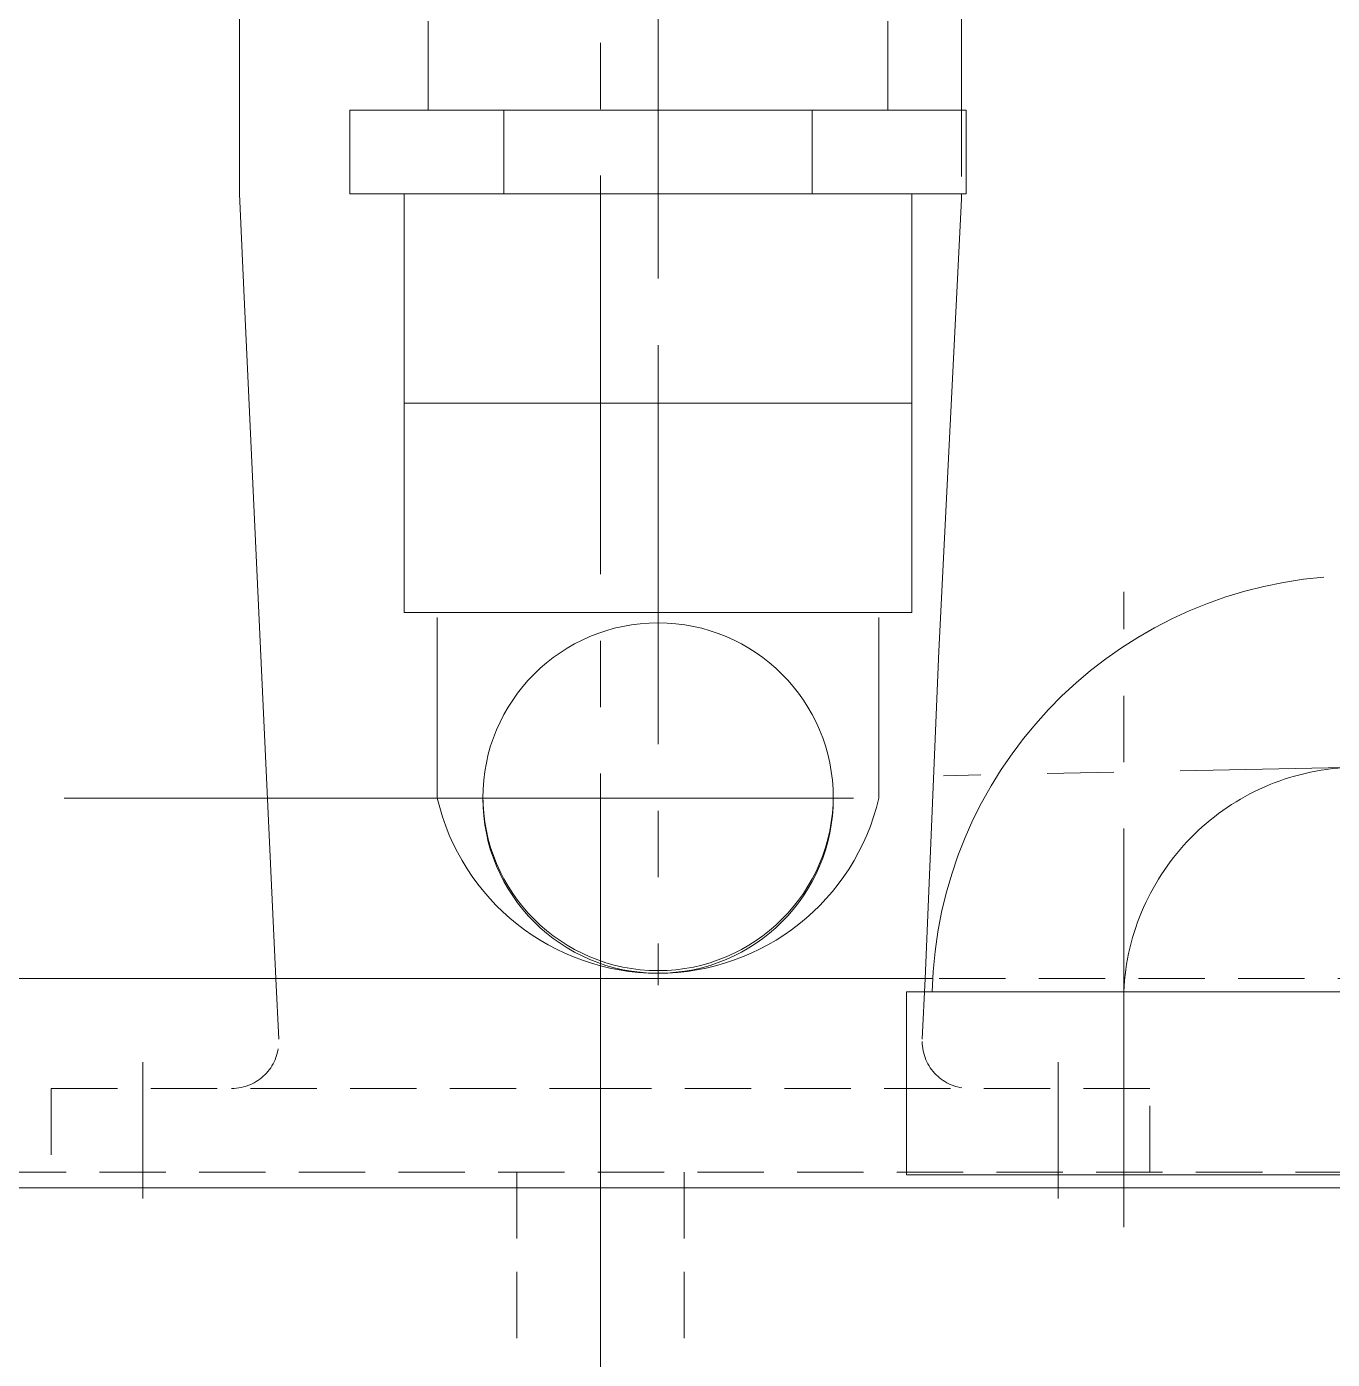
# Model space of a CAD drawing. Units: millimetres at full size. Extents: x -34906 to 7411, y -8440 to 3030.
# Drawn here: x 562.4 to 811.9, y -3457.4 to -3202.6 of the extents above; entities that cross this region are included whole.
import ezdxf

# ---------------------------------------------------------------- set-up
doc = ezdxf.new("R2010")
doc.units = ezdxf.units.MM
doc.header["$LTSCALE"] = 4
doc.linetypes.add('USER1', pattern=[28.575, 19.05, -3.175, 3.175, -3.175])
doc.linetypes.add('USER4', pattern=[4.7625, 3.175, -1.5875])
for name, color, linetype, lineweight in [('0-0_0', 7, 'Continuous', 9), ('0-2_01_外形線', 7, 'Continuous', 18), ('0-3_04_中心線', 7, 'USER1', 9), ('0-A_03_かくれ線', 6, 'USER4', 18)]:
    doc.layers.add(name, color=color, linetype=linetype, lineweight=lineweight)

msp = doc.modelspace()

# ---------------------------------------------------------------- linework, layer by layer
at = {"layer": '0-0_0', "lineweight": 18}
for p, q in [((639.091, -3218.586), (639.091, -3201.586)), ((726.975, -3218.586), (726.975, -3201.586)), ((624.138, -3218.586), (741.928, -3218.586)), ((624.138, -3234.586), (624.138, -3218.586)), ((653.583, -3218.586), (653.583, -3234.586)), ((712.483, -3218.586), (712.483, -3234.586)), ((741.928, -3218.586), (741.928, -3234.586)), ((741.928, -3234.586), (624.138, -3234.586)), ((634.533, -3234.586), (634.533, -3274.586)), ((731.533, -3274.586), (731.533, -3234.586)), ((634.533, -3274.586), (634.533, -3314.586)), ((731.533, -3274.586), (634.533, -3274.586)), ((634.533, -3274.586), (731.533, -3274.586)), ((731.533, -3314.586), (731.533, -3274.586)), ((634.533, -3314.586), (731.533, -3314.586)), ((730.533, -3422.108), (730.533, -3387.108)), ((730.533, -3387.108), (813.533, -3387.108)), ((813.533, -3422.108), (730.533, -3422.108)), ((991.352, -3424.586), (352.714, -3424.586))]:
    msp.add_line(p, q, dxfattribs=at)
msp.add_arc((817.033, -3389.207), 81.649, 94.75534, 178.52757, dxfattribs=at)
at = {"layer": '0-2_01_外形線'}
for p, q in [((603.033, -3218.586), (603.033, -3174.586)), ((741.033, -3218.586), (741.033, -3174.586)), ((603.033, -3234.586), (603.033, -3218.586)), ((603.779, -3251.586), (603.033, -3234.586)), ((741.033, -3234.586), (741.033, -3235.586)), ((741.033, -3235.586), (736.688, -3322.01)), ((603.779, -3251.586), (609.983, -3384.586)), ((640.833, -3315.546), (640.833, -3350.064)), ((725.233, -3315.546), (725.233, -3350.064)), ((736.688, -3322.01), (734.082, -3384.611)), ((735.515, -3384.586), (365.685, -3384.586))]:
    msp.add_line(p, q, dxfattribs=at)
msp.add_arc((683.033, -3340.225), 43.332, 193.12358, 346.87642, dxfattribs=at)
msp.add_ellipse((683.033, -3350.064), major_axis=(33.5, 0), ratio=0.999795, dxfattribs=at)
msp.add_ellipse((683.033, -3349.558), major_axis=(33.5, 0), ratio=0.999795, start_param=3.1415927, end_param=6.2831853, dxfattribs=at)
at = {"layer": '0-3_04_中心線', "color": 1, "lineweight": 18}
for p, q in [((672.033, -3421.586), (672.033, -2932.585)), ((683.033, -3211.586), (683.033, -3147.586)), ((683.033, -3174.586), (683.033, -3279.586)), ((683.033, -3263.586), (683.033, -3385.845)), ((772.033, -3432.108), (772.033, -3310.671)), ((859.015, -3343.347), (737.602, -3345.806)), ((645.706, -3350.064), (-295.037, -3350.064)), ((645.706, -3350.064), (720.36, -3350.064)), ((584.533, -3426.586), (584.533, -3400.586)), ((759.533, -3426.586), (759.533, -3400.586)), ((672.033, -3421.586), (672.033, -4224.586)), ((672.033, -3424.586), (672.033, -4438.279))]:
    msp.add_line(p, q, dxfattribs=at)
msp.add_arc((817.033, -3389.207), 45.049, 93.82937, 177.33063, dxfattribs=at)
at = {"layer": '0-A_03_かくれ線'}
for p, q in [((741.033, -3218.586), (741.033, -3234.586)), ((609.983, -3384.586), (610.523, -3396.167)), ((734.083, -3384.586), (733.543, -3396.167)), ((863.74, -3384.586), (735.515, -3384.586)), ((567.033, -3405.586), (567.033, -3421.586)), ((567.033, -3405.586), (672.033, -3405.586)), ((989.03, -3421.586), (355.036, -3421.586)), ((656.033, -3421.586), (656.033, -4224.586)), ((688.033, -3421.586), (688.033, -4224.586))]:
    msp.add_line(p, q, dxfattribs=at)
msp.add_lwpolyline([(777.033, -3421.586), (777.033, -3405.586), (672.033, -3405.586)], dxfattribs=at)
for centre, start, end in [((601.533, -3396.586), 270, 0), ((742.533, -3396.586), 180, 270)]:
    msp.add_arc(centre, 9, start, end, dxfattribs=at)

doc.saveas('drawing.dxf')
